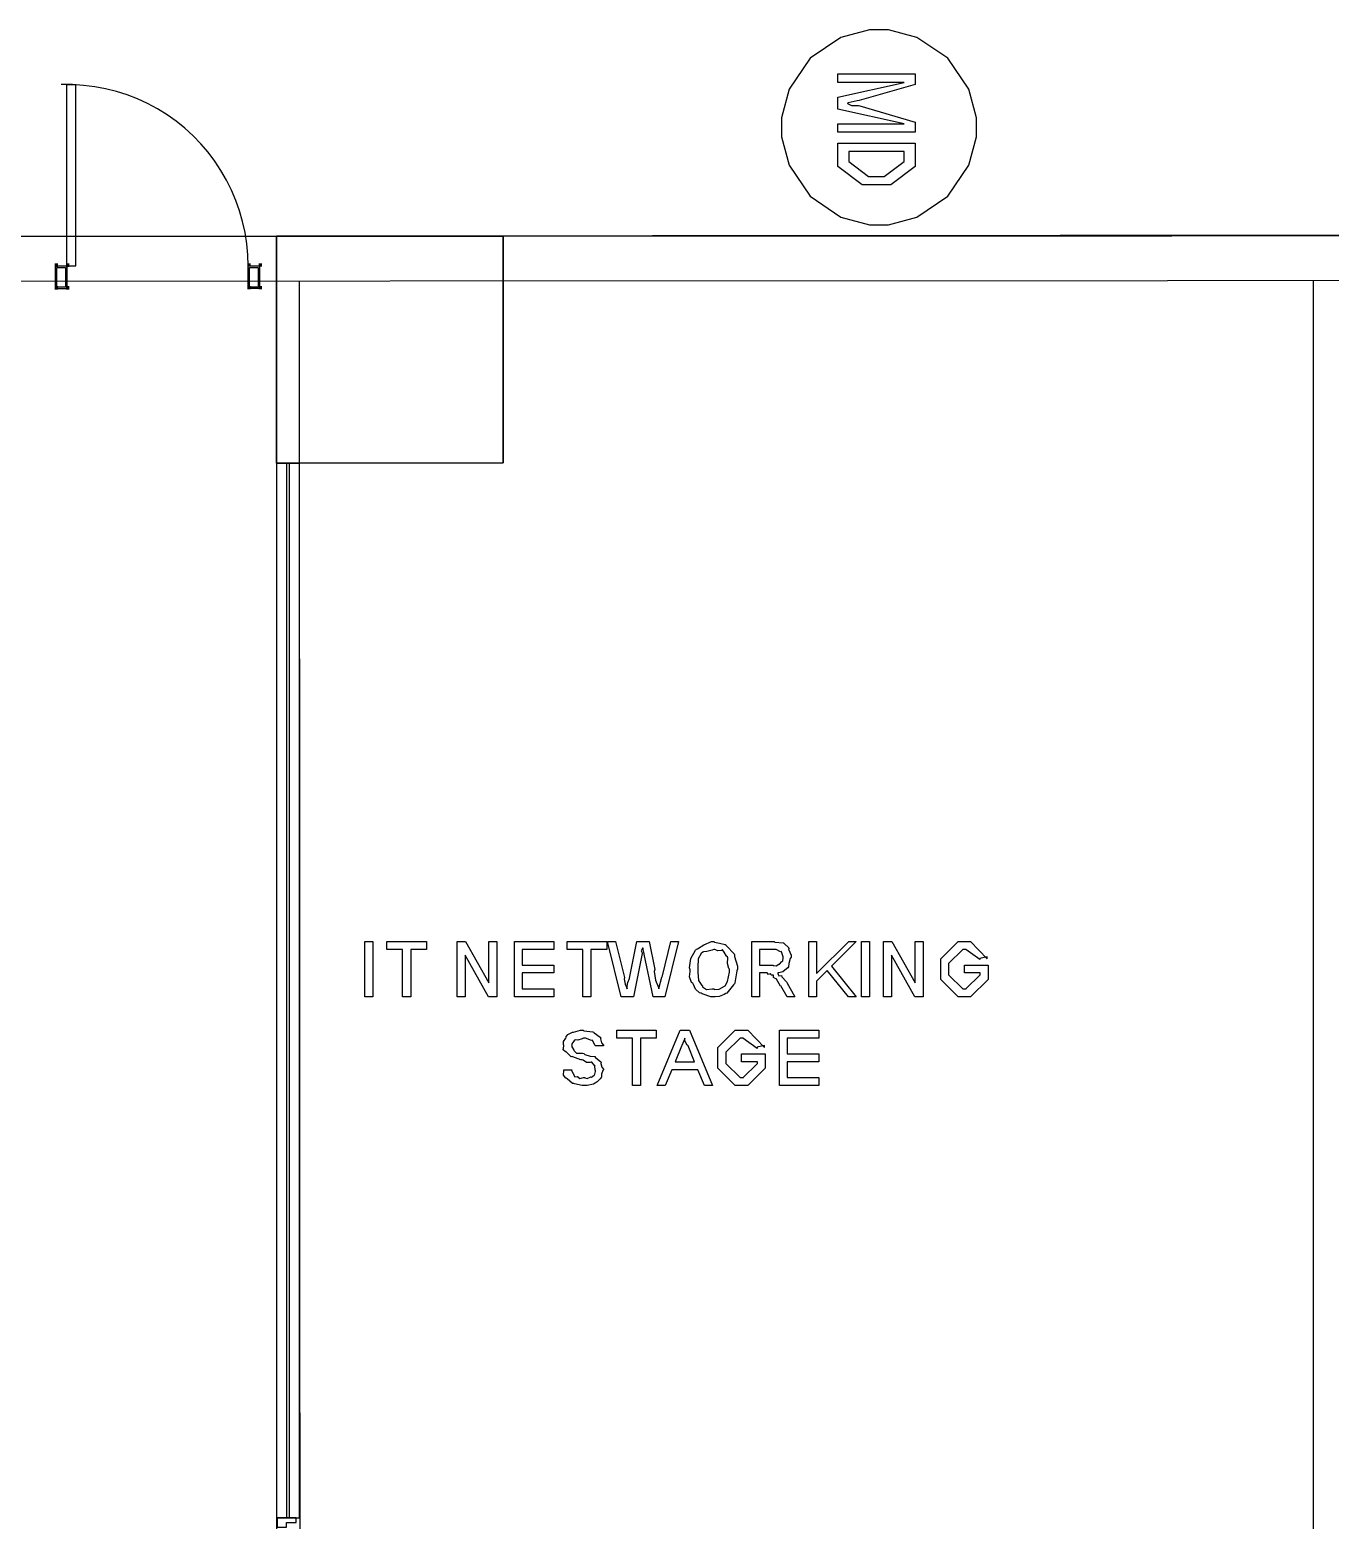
# Model space of a CAD drawing. Extents: x 0 to 23.4, y 0 to 16.5.
# Drawn here: x 9.281 to 10.786, y 11.589 to 13.313 of the extents above; entities that cross this region are included whole.
import ezdxf

# ---------------------------------------------------------------- set-up
doc = ezdxf.new("R2010")
doc.units = 0
doc.layers.get('0').update_dxf_attribs({"linetype": 'CONTINUOUS'})

msp = doc.modelspace()

# ---------------------------------------------------------------- linework, layer by layer
at = {"color": 0}
for points in [[(10.3764, 13.2007), (10.3764, 13.2117), (10.3675, 13.2447), (10.3434, 13.2805), (10.3075, 13.3047), (10.2746, 13.3135), (10.2636, 13.3135), (10.2526, 13.3135), (10.2197, 13.3047), (10.1839, 13.2805), (10.1597, 13.2447), (10.1509, 13.2117), (10.1509, 13.2007), (10.1509, 13.1898), (10.1597, 13.1568), (10.1839, 13.121), (10.2197, 13.0968), (10.2526, 13.0879), (10.2636, 13.0879), (10.2746, 13.0879), (10.3075, 13.0968), (10.3434, 13.121), (10.3675, 13.1568), (10.3764, 13.1898), (10.3764, 13.2007)], [(10.2159, 13.2624), (10.3055, 13.2624), (10.3055, 13.2504), (10.2406, 13.2316), (10.2383, 13.2312), (10.2313, 13.2298), (10.2279, 13.2289), (10.2272, 13.2287), (10.2271, 13.2281), (10.2318, 13.2259), (10.2401, 13.2259), (10.2417, 13.2255), (10.3055, 13.2068), (10.3055, 13.1951), (10.2159, 13.1951), (10.2159, 13.2046), (10.2927, 13.2046), (10.2159, 13.2216), (10.2159, 13.2357), (10.2927, 13.2526), (10.2159, 13.2526), (10.2159, 13.2624)], [(10.2159, 13.1822), (10.3055, 13.1822), (10.3055, 13.1623), (10.3055, 13.1553), (10.2773, 13.1341), (10.261, 13.1341), (10.2441, 13.1341), (10.2159, 13.1553), (10.2159, 13.1612), (10.2159, 13.1822)], [(10.2287, 13.1725), (10.2287, 13.1616), (10.2287, 13.161), (10.2517, 13.1438), (10.2612, 13.1438), (10.2697, 13.1438), (10.2927, 13.161), (10.2927, 13.1618), (10.2927, 13.1725), (10.2287, 13.1725)], [(9.82872, 13.0748), (9.82883, 12.8123), (9.5664, 12.8122), (9.56629, 13.0747), (9.82872, 13.0748)], [(9.82872, 13.0748), (9.82883, 12.8123), (9.5664, 12.8122), (9.56629, 13.0747), (9.82872, 13.0748)], [(9.56629, 13.0747), (9.5664, 12.8122), (9.82883, 12.8123), (9.82872, 13.0748), (9.56629, 13.0747)], [(9.66862, 12.1945), (9.66862, 12.2585), (9.67774, 12.2585), (9.67774, 12.1945), (9.66862, 12.1945)], [(9.71229, 12.1945), (9.71229, 12.2494), (9.69407, 12.2494), (9.69407, 12.2585), (9.73986, 12.2585), (9.73986, 12.2494), (9.72162, 12.2494), (9.72162, 12.1945), (9.71229, 12.1945)], [(9.77544, 12.1945), (9.77544, 12.2585), (9.785, 12.2585), (9.81213, 12.2106), (9.81213, 12.2585), (9.82124, 12.2585), (9.82124, 12.1945), (9.81168, 12.1945), (9.78456, 12.2425), (9.78456, 12.1945), (9.77544, 12.1945)], [(9.84158, 12.1945), (9.84158, 12.2585), (9.88737, 12.2585), (9.88737, 12.2494), (9.85069, 12.2494), (9.85069, 12.2312), (9.88737, 12.2312), (9.88737, 12.2221), (9.85069, 12.2221), (9.85069, 12.2036), (9.88737, 12.2036), (9.88737, 12.1945), (9.84158, 12.1945)], [(9.9209, 12.1945), (9.9209, 12.2494), (9.90267, 12.2494), (9.90267, 12.2585), (9.94846, 12.2585), (9.94846, 12.2494), (9.93024, 12.2494), (9.93024, 12.1945), (9.9209, 12.1945)], [(9.96533, 12.1945), (9.94949, 12.2585), (9.95861, 12.2585), (9.96903, 12.2168), (9.96881, 12.2151), (9.96983, 12.2092), (9.97194, 12.2047), (9.97228, 12.2036), (9.9719, 12.2046), (9.97288, 12.2109), (9.97478, 12.2157), (9.97487, 12.216), (9.98335, 12.2585), (9.99767, 12.2585), (10.0042, 12.2262), (10.0035, 12.2238), (10.0051, 12.2138), (10.0086, 12.2053), (10.009, 12.2036), (10.0089, 12.204), (10.0125, 12.2173), (10.0129, 12.2186), (10.0228, 12.2585), (10.0317, 12.2585), (10.0159, 12.1945), (10.0022, 12.1945), (9.99203, 12.2438), (9.99169, 12.2443), (9.99072, 12.2493), (9.99072, 12.2509), (9.9899, 12.2506), (9.98833, 12.2477), (9.98953, 12.2452), (9.98942, 12.2446), (9.97944, 12.1945), (9.96533, 12.1945)], [(10.045, 12.2258), (10.0443, 12.228), (10.0457, 12.239), (10.0513, 12.2484), (10.0526, 12.2498), (10.0537, 12.2502), (10.0611, 12.2547), (10.0697, 12.2585), (10.0726, 12.2585), (10.0731, 12.2578), (10.0789, 12.2565), (10.0856, 12.2551), (10.0867, 12.2544), (10.087, 12.2534), (10.0959, 12.2444), (10.0965, 12.2431), (10.0966, 12.2413), (10.0999, 12.2301), (10.0999, 12.2264), (10.0992, 12.2245), (10.097, 12.2107), (10.0965, 12.2095), (10.0954, 12.2082), (10.0876, 12.1988), (10.0865, 12.1982), (10.0846, 12.1973), (10.0786, 12.195), (10.0741, 12.1945), (10.0726, 12.1945), (10.0689, 12.1945), (10.0589, 12.198), (10.0578, 12.1986), (10.0561, 12.199), (10.0513, 12.2032), (10.0488, 12.2089), (10.0483, 12.2101), (10.0467, 12.2112), (10.0443, 12.2175), (10.045, 12.2237), (10.045, 12.2258)], [(10.0541, 12.2258), (10.0538, 12.223), (10.0548, 12.2132), (10.0585, 12.2077), (10.0593, 12.2071), (10.0593, 12.206), (10.064, 12.2029), (10.0704, 12.2036), (10.0726, 12.2036), (10.0731, 12.2029), (10.0786, 12.2034), (10.0847, 12.2067), (10.0856, 12.2073), (10.0856, 12.2073), (10.0885, 12.2124), (10.0908, 12.2231), (10.0908, 12.2266), (10.0897, 12.2274), (10.0885, 12.233), (10.0888, 12.2395), (10.0884, 12.2407), (10.0871, 12.2416), (10.0844, 12.246), (10.0827, 12.2487), (10.0821, 12.2487), (10.0813, 12.248), (10.0771, 12.2477), (10.0737, 12.2494), (10.0726, 12.2494), (10.0707, 12.2484), (10.0644, 12.247), (10.0604, 12.2467), (10.0596, 12.2462), (10.0578, 12.2448), (10.0543, 12.2383), (10.0541, 12.2289), (10.0541, 12.2258)], [(10.1163, 12.1945), (10.1163, 12.2585), (10.1425, 12.2585), (10.1431, 12.2578), (10.1529, 12.2571), (10.1536, 12.2568), (10.1538, 12.256), (10.1593, 12.2513), (10.1597, 12.2505), (10.1591, 12.2497), (10.1621, 12.2427), (10.1621, 12.2403), (10.161, 12.2388), (10.1594, 12.2332), (10.1588, 12.229), (10.1582, 12.2281), (10.1568, 12.2269), (10.1522, 12.2234), (10.1479, 12.2223), (10.1467, 12.2221), (10.1464, 12.2214), (10.1476, 12.2188), (10.1507, 12.2192), (10.151, 12.219), (10.1513, 12.2176), (10.1566, 12.2118), (10.1571, 12.211), (10.1664, 12.1945), (10.1575, 12.1945), (10.1501, 12.2071), (10.1495, 12.207), (10.1452, 12.2149), (10.1449, 12.2153), (10.1442, 12.2153), (10.1417, 12.217), (10.1415, 12.2195), (10.1412, 12.2197), (10.1408, 12.2194), (10.1387, 12.2195), (10.1382, 12.2216), (10.138, 12.2216), (10.1378, 12.2212), (10.1358, 12.2203), (10.1343, 12.2221), (10.1338, 12.2221), (10.1254, 12.2221), (10.1254, 12.1945), (10.1163, 12.1945)], [(10.1254, 12.2312), (10.141, 12.2312), (10.1412, 12.2307), (10.1445, 12.2304), (10.1478, 12.2321), (10.1482, 12.2323), (10.1482, 12.2323), (10.1485, 12.2324), (10.1514, 12.2352), (10.1516, 12.2355), (10.1516, 12.2355), (10.1522, 12.2362), (10.1529, 12.2395), (10.1529, 12.2405), (10.1526, 12.2408), (10.1508, 12.2464), (10.1503, 12.2468), (10.1498, 12.2464), (10.1445, 12.2494), (10.1427, 12.2494), (10.1254, 12.2494), (10.1254, 12.2312)], [(10.1824, 12.1945), (10.1824, 12.2585), (10.1915, 12.2585), (10.1915, 12.2216), (10.2286, 12.2585), (10.2373, 12.2585), (10.2087, 12.2299), (10.2373, 12.1945), (10.2284, 12.1945), (10.2037, 12.2249), (10.1915, 12.2127), (10.1915, 12.1945), (10.1824, 12.1945)], [(10.2435, 12.1945), (10.2435, 12.2585), (10.2526, 12.2585), (10.2526, 12.1945), (10.2435, 12.1945)], [(10.2689, 12.1945), (10.2689, 12.2585), (10.2785, 12.2585), (10.3056, 12.2106), (10.3056, 12.2585), (10.3147, 12.2585), (10.3147, 12.1945), (10.3052, 12.1945), (10.2781, 12.2425), (10.2781, 12.1945), (10.2689, 12.1945)], [(10.3626, 12.2221), (10.3626, 12.2312), (10.39, 12.2312), (10.39, 12.2147), (10.3698, 12.1945), (10.3655, 12.1945), (10.3553, 12.1945), (10.3351, 12.2147), (10.3351, 12.2262), (10.3351, 12.2383), (10.3553, 12.2585), (10.3646, 12.2585), (10.3696, 12.2585), (10.3889, 12.2383), (10.3889, 12.2407), (10.3806, 12.2388), (10.3806, 12.2375), (10.3642, 12.2494), (10.3646, 12.2494), (10.3607, 12.2494), (10.3442, 12.2329), (10.3442, 12.2266), (10.3442, 12.2201), (10.3607, 12.2036), (10.3646, 12.2036), (10.3644, 12.2036), (10.3809, 12.2201), (10.3809, 12.2221), (10.3626, 12.2221)], [(9.89903, 12.1101), (9.90815, 12.1101), (9.90782, 12.1093), (9.90983, 12.1056), (9.9101, 12.1053), (9.90994, 12.1045), (9.91146, 12.1018), (9.91471, 12.1023), (9.91531, 12.1021), (9.91521, 12.1018), (9.91754, 12.1), (9.92171, 12.101), (9.92313, 12.101), (9.92318, 12.1006), (9.92606, 12.1), (9.92936, 12.1017), (9.92985, 12.1018), (9.92985, 12.1018), (9.93088, 12.1016), (9.93397, 12.104), (9.93419, 12.1042), (9.93419, 12.1042), (9.93494, 12.1048), (9.93571, 12.1081), (9.93571, 12.1092), (9.93533, 12.1095), (9.93494, 12.1145), (9.93485, 12.1149), (9.93474, 12.1148), (9.9311, 12.1188), (9.9305, 12.119), (9.92947, 12.1183), (9.92507, 12.1183), (9.92139, 12.1212), (9.92008, 12.1216), (9.91857, 12.1217), (9.90918, 12.125), (9.90858, 12.1253), (9.90739, 12.1252), (9.90181, 12.1304), (9.90142, 12.1309), (9.90076, 12.1308), (9.89817, 12.1332), (9.89903, 12.1374), (9.89903, 12.1387), (9.89854, 12.1389), (9.89854, 12.1426), (9.90121, 12.1467), (9.90164, 12.1474), (9.90136, 12.1478), (9.90354, 12.151), (9.90881, 12.1534), (9.90967, 12.1537), (9.91004, 12.1535), (9.91835, 12.1559), (9.92117, 12.1559), (9.92204, 12.1552), (9.93246, 12.1541), (9.93332, 12.1537), (9.93408, 12.1528), (9.94108, 12.1479), (9.94157, 12.1472), (9.94129, 12.1458), (9.9426, 12.1411), (9.94476, 12.1385), (9.94482, 12.1376), (9.93571, 12.1376), (9.93522, 12.1381), (9.93212, 12.144), (9.93158, 12.1444), (9.93099, 12.1439), (9.92393, 12.1467), (9.9216, 12.1467), (9.92025, 12.1458), (9.91504, 12.1445), (9.91194, 12.1446), (9.9114, 12.1442), (9.91049, 12.1432), (9.90799, 12.1401), (9.90815, 12.1386), (9.90815, 12.1381), (9.90776, 12.1373), (9.9101, 12.1334), (9.91054, 12.1331), (9.91043, 12.1323), (9.91363, 12.1294), (9.92046, 12.1293), (9.92204, 12.129), (9.92324, 12.1278), (9.92931, 12.1258), (9.93425, 12.1255), (9.93485, 12.1253), (9.93539, 12.1244), (9.94179, 12.1194), (9.94222, 12.1188), (9.94185, 12.1175), (9.94282, 12.1131), (9.94482, 12.1108), (9.94482, 12.1101), (9.9439, 12.1091), (9.94243, 12.1049), (9.94243, 12.1017), (9.942, 12.101), (9.94086, 12.0997), (9.93744, 12.096), (9.93517, 12.0946), (9.9344, 12.0942), (9.93338, 12.0936), (9.926, 12.0918), (9.92356, 12.0918), (9.92025, 12.0918), (9.91118, 12.0937), (9.91032, 12.094), (9.9089, 12.0942), (9.90256, 12.0997), (9.90207, 12.1003), (9.9011, 12.1003), (9.89833, 12.1039), (9.89903, 12.1092), (9.89903, 12.1101)], [(9.97835, 12.0918), (9.97835, 12.1467), (9.96013, 12.1467), (9.96013, 12.1559), (10.0059, 12.1559), (10.0059, 12.1467), (9.98768, 12.1467), (9.98768, 12.0918), (9.97835, 12.0918)], [(10.0069, 12.0918), (10.0336, 12.1559), (10.0443, 12.1559), (10.071, 12.0918), (10.0618, 12.0918), (10.054, 12.1101), (10.0239, 12.1101), (10.0161, 12.0918), (10.0069, 12.0918)], [(10.0276, 12.1194), (10.0503, 12.1194), (10.0428, 12.1376), (10.0415, 12.1387), (10.0391, 12.1434), (10.0391, 12.1466), (10.0391, 12.1467), (10.0385, 12.1453), (10.0367, 12.141), (10.0353, 12.1382), (10.0349, 12.1372), (10.0276, 12.1194)], [(10.1047, 12.1194), (10.1047, 12.1285), (10.1321, 12.1285), (10.1321, 12.112), (10.1119, 12.0918), (10.1075, 12.0918), (10.0973, 12.0918), (10.0772, 12.112), (10.0772, 12.1235), (10.0772, 12.1357), (10.0973, 12.1559), (10.1067, 12.1559), (10.1117, 12.1559), (10.131, 12.1357), (10.131, 12.1381), (10.1227, 12.1361), (10.1227, 12.1348), (10.1062, 12.1467), (10.1067, 12.1467), (10.1028, 12.1467), (10.0863, 12.1303), (10.0863, 12.124), (10.0863, 12.1175), (10.1028, 12.101), (10.1067, 12.101), (10.1064, 12.101), (10.1229, 12.1175), (10.1229, 12.1194), (10.1047, 12.1194)], [(10.1484, 12.0918), (10.1484, 12.1559), (10.1942, 12.1559), (10.1942, 12.1467), (10.1575, 12.1467), (10.1575, 12.1285), (10.1942, 12.1285), (10.1942, 12.1194), (10.1575, 12.1194), (10.1575, 12.101), (10.1942, 12.101), (10.1942, 12.0918), (10.1484, 12.0918)], [(9.56706, 11.5916), (9.56706, 11.5806), (9.57796, 11.5806), (9.57796, 11.5861), (9.58892, 11.5861), (9.58892, 11.5916), (9.56706, 11.5916)]]:
    msp.add_lwpolyline(points, close=True, dxfattribs=at)
for points in [[(9.53342, 13.0403), (9.53304, 13.0532), (9.53185, 13.066), (9.52983, 13.0788), (9.52707, 13.0915), (9.52354, 13.1039), (9.51926, 13.116), (9.51421, 13.128), (9.50846, 13.1395), (9.50196, 13.1507), (9.49485, 13.1615), (9.48703, 13.1718), (9.47863, 13.1816), (9.46967, 13.1909), (9.46013, 13.1996), (9.45003, 13.2077), (9.43951, 13.2152), (9.4285, 13.222), (9.4171, 13.2281), (9.40539, 13.2335), (9.39333, 13.2382), (9.38103, 13.2421), (9.36849, 13.2453), (9.35579, 13.2476), (9.34293, 13.2492), (9.33008, 13.2501), (9.31711, 13.2501)], [(9.32346, 13.0402), (9.3234, 13.2502)], [(9.3234, 13.2502), (9.33388, 13.2502)], [(9.33399, 13.0402), (9.33388, 13.2502)], [(18.7535, 3.89535), (18.7494, 13.0786), (0.64551, 13.0708), (0.64947, 3.88758), (8.79889, 3.89106)], [(17.0065, 3.89464), (0.64947, 3.88758), (0.64551, 13.0708), (18.7494, 13.0786), (18.7535, 3.89535), (17.2431, 3.89469)], [(10.4734, 13.0753), (10.0016, 13.075)], [(11.3811, 13.0756), (10.4734, 13.0753)], [(9.31039, 13.0139), (9.31033, 13.0402)], [(9.31039, 13.0139), (9.31033, 13.0402)], [(9.31033, 13.0402), (9.32346, 13.0402)], [(9.31033, 13.0402), (9.32346, 13.0402)], [(9.31201, 13.0156), (9.31201, 13.0385)], [(9.31201, 13.0385), (9.32183, 13.0385)], [(9.32183, 13.0385), (9.32183, 13.0156)], [(9.32346, 13.0402), (9.33399, 13.0402)], [(9.32346, 13.0402), (9.32346, 13.0139)], [(9.32346, 13.0402), (9.32346, 13.0139)], [(9.53347, 13.014), (9.53342, 13.0403)], [(9.53347, 13.014), (9.53342, 13.0403)], [(9.53342, 13.0403), (9.54656, 13.0403)], [(9.53342, 13.0403), (9.54656, 13.0403)], [(9.5351, 13.0157), (9.5351, 13.0386)], [(9.5351, 13.0386), (9.54492, 13.0386)], [(9.54492, 13.0386), (9.54492, 13.0157)], [(9.54656, 13.0403), (9.54656, 13.0141)], [(9.54656, 13.0403), (9.54656, 13.0141)], [(18.7013, 3.89535), (18.6972, 13.0263), (0.69781, 13.0186), (0.70171, 3.93983), (8.79883, 3.94336)], [(9.56629, 13.0224), (9.56629, 9.53125)], [(9.59256, 13.0224), (9.59407, 9.53125)], [(10.7663, 13.0229), (10.7663, 11.2903)], [(9.32346, 13.0139), (9.31039, 13.0139)], [(9.32346, 13.0139), (9.31039, 13.0139)], [(9.32183, 13.0156), (9.31201, 13.0156)], [(9.54656, 13.0141), (9.53347, 13.014)], [(9.54656, 13.0141), (9.53347, 13.014)], [(9.54492, 13.0157), (9.5351, 13.0157)], [(9.5664, 12.8122), (9.56635, 11.5916)], [(9.5664, 12.8122), (9.59267, 12.8122)], [(9.57796, 12.8122), (9.5779, 11.5916)], [(9.58111, 12.8122), (9.58106, 11.5916)], [(9.59267, 12.8122), (9.59261, 11.5916)], [(9.56635, 11.5916), (9.59261, 11.5916)]]:
    msp.add_lwpolyline(points, dxfattribs=at)
at = {"color": 0, "const_width": 0.002}
for points in [[(9.31033, 13.0402), (9.31233, 13.0402), (9.31233, 13.0422), (9.31033, 13.0422), (9.31033, 13.0402)], [(9.31033, 13.0402), (9.31233, 13.0402), (9.31233, 13.0422), (9.31033, 13.0422), (9.31033, 13.0402)], [(9.32346, 13.0402), (9.32547, 13.0402), (9.32547, 13.0422), (9.32346, 13.0422), (9.32346, 13.0402)], [(9.32346, 13.0402), (9.32547, 13.0402), (9.32547, 13.0422), (9.32346, 13.0422), (9.32346, 13.0402)], [(9.53342, 13.0403), (9.53543, 13.0403), (9.53543, 13.0423), (9.53342, 13.0423), (9.53342, 13.0403)], [(9.53342, 13.0403), (9.53543, 13.0403), (9.53543, 13.0423), (9.53342, 13.0423), (9.53342, 13.0403)], [(9.54656, 13.0403), (9.54856, 13.0403), (9.54856, 13.0423), (9.54656, 13.0423), (9.54656, 13.0403)], [(9.54656, 13.0403), (9.54856, 13.0403), (9.54856, 13.0423), (9.54656, 13.0423), (9.54656, 13.0403)], [(9.31039, 13.0139), (9.31233, 13.0139), (9.31233, 13.0159), (9.31039, 13.0159), (9.31039, 13.0139)], [(9.31039, 13.0139), (9.31233, 13.0139), (9.31233, 13.0159), (9.31039, 13.0159), (9.31039, 13.0139)], [(9.32346, 13.0139), (9.32547, 13.0139), (9.32547, 13.0159), (9.32346, 13.0159), (9.32346, 13.0139)], [(9.32346, 13.0139), (9.32547, 13.0139), (9.32547, 13.0159), (9.32346, 13.0159), (9.32346, 13.0139)], [(9.53347, 13.014), (9.53543, 13.014), (9.53543, 13.016), (9.53347, 13.016), (9.53347, 13.014)], [(9.53347, 13.014), (9.53543, 13.014), (9.53543, 13.016), (9.53347, 13.016), (9.53347, 13.014)], [(9.54656, 13.0141), (9.54856, 13.0141), (9.54856, 13.016), (9.54656, 13.016), (9.54656, 13.0141)], [(9.54656, 13.0141), (9.54856, 13.0141), (9.54856, 13.016), (9.54656, 13.016), (9.54656, 13.0141)]]:
    msp.add_lwpolyline(points, close=True, dxfattribs=at)

doc.saveas('drawing.dxf')
